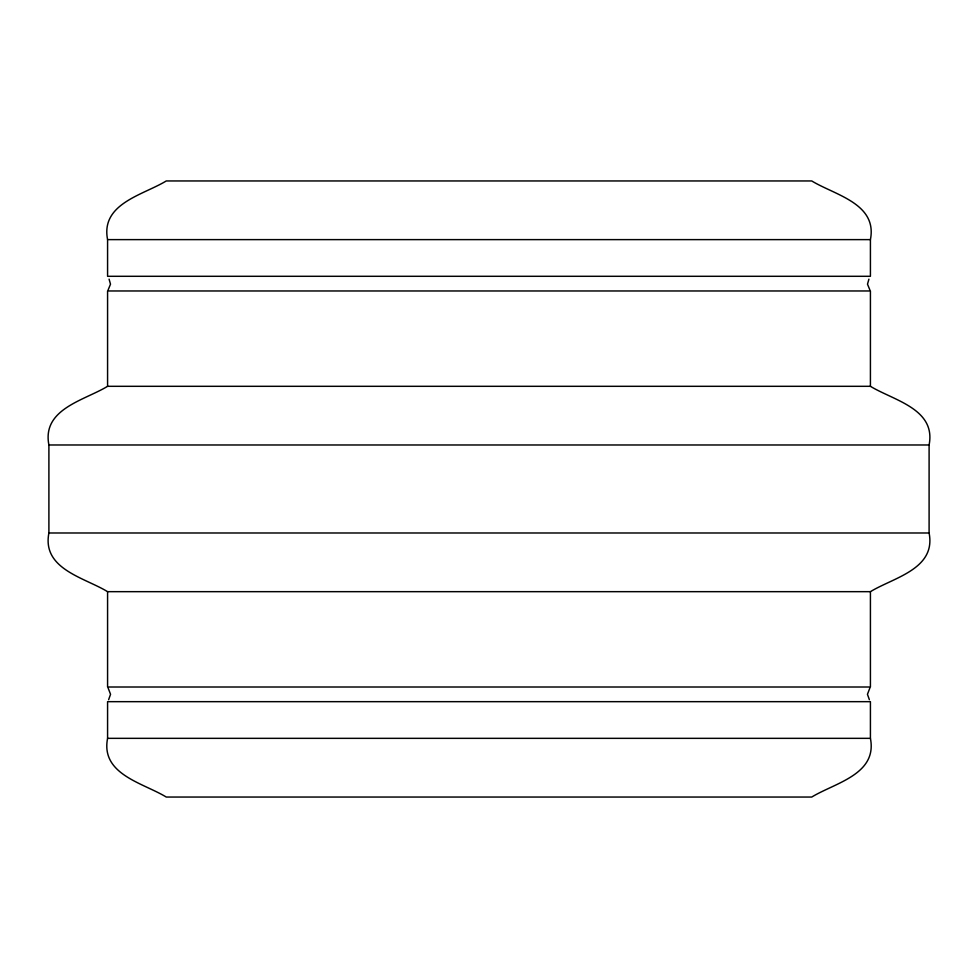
<?xml version="1.0" encoding="UTF-8"?>
<svg xmlns="http://www.w3.org/2000/svg" width="978" height="978" viewBox="0 0 978 978"><rect width="100%" height="100%" fill="white"/><g stroke="black" fill="none" stroke-linecap="round" stroke-linejoin="round"><path stroke-width="1.47" d="M48.9 444.978C41.785 408.865 84.475 400.418 107.58 386.31L870.42 386.31C893.525 400.418 936.215 408.865 929.1 444.978L929.1 532.986C936.215 569.098 893.525 577.558 870.42 591.666L107.58 591.666C84.475 577.558 41.785 569.098 48.9 532.986L48.9 444.978L929.1 444.978M107.58 239.622C100.465 203.51 143.155 195.062 166.26 180.954L811.74 180.954C834.845 195.062 877.535 203.51 870.42 239.622L870.42 276.297L107.58 276.297L107.58 239.622L870.42 239.622M870.42 738.341C877.535 774.454 834.845 782.926 811.74 797.046L166.26 797.046C143.155 782.926 100.465 774.454 107.58 738.341L107.58 701.666L870.42 701.666L870.42 738.341L107.58 738.341M868.916 279.158L867.498 284.182L869.858 289.916M108.644 699.661L110.551 694.307L108.142 688.047M108.142 289.916L110.502 284.182L109.084 279.158M869.858 688.047L867.449 694.307L869.356 699.661M48.9 532.986L929.1 532.986M870.42 386.31L870.42 290.967L107.58 290.967L107.58 386.31M870.42 591.666L870.42 687.008L107.58 687.008L107.58 591.666"/></g></svg>
